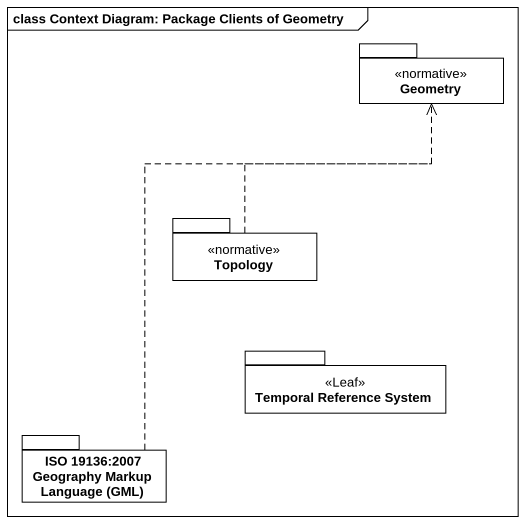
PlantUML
@startuml
mainframe class Context Diagram: Package Clients of Geometry
package Geometry <<normative>> {
}
package Topology <<normative>> {
}
package "Temporal Reference System" as Temporal_Reference_System <<Leaf>> {
}
package "ISO 19136:2007 Geography Markup Language (GML)" as ISO_19136_2007_Geography {
}
Topology .up.> Geometry
ISO_19136_2007_Geography .up.> Geometry
@enduml
